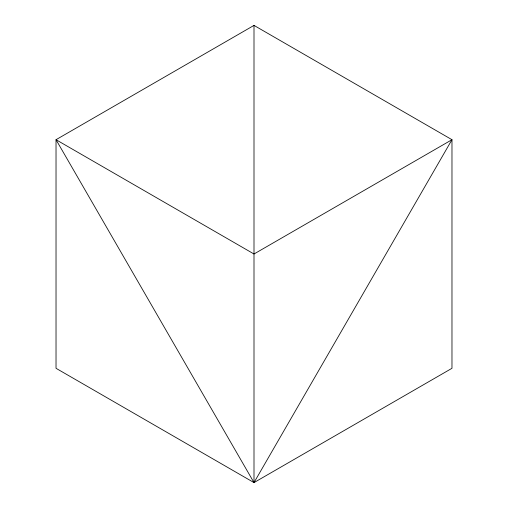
<?xml version="1.0" encoding="UTF-8"?>
<svg xmlns="http://www.w3.org/2000/svg" width="508" height="508" viewBox="0 0 508 508"><rect width="100%" height="100%" fill="white"/><g stroke="black" fill="none" stroke-linecap="round" stroke-linejoin="round"><path stroke-width="0.76" d="M254 482.6L451.974 139.7L254 25.4L56.026 139.7L56.026 368.3L254 482.6L451.974 368.3L451.974 139.7L254 254L56.026 139.7L254 482.6L254 25.4"/></g></svg>
